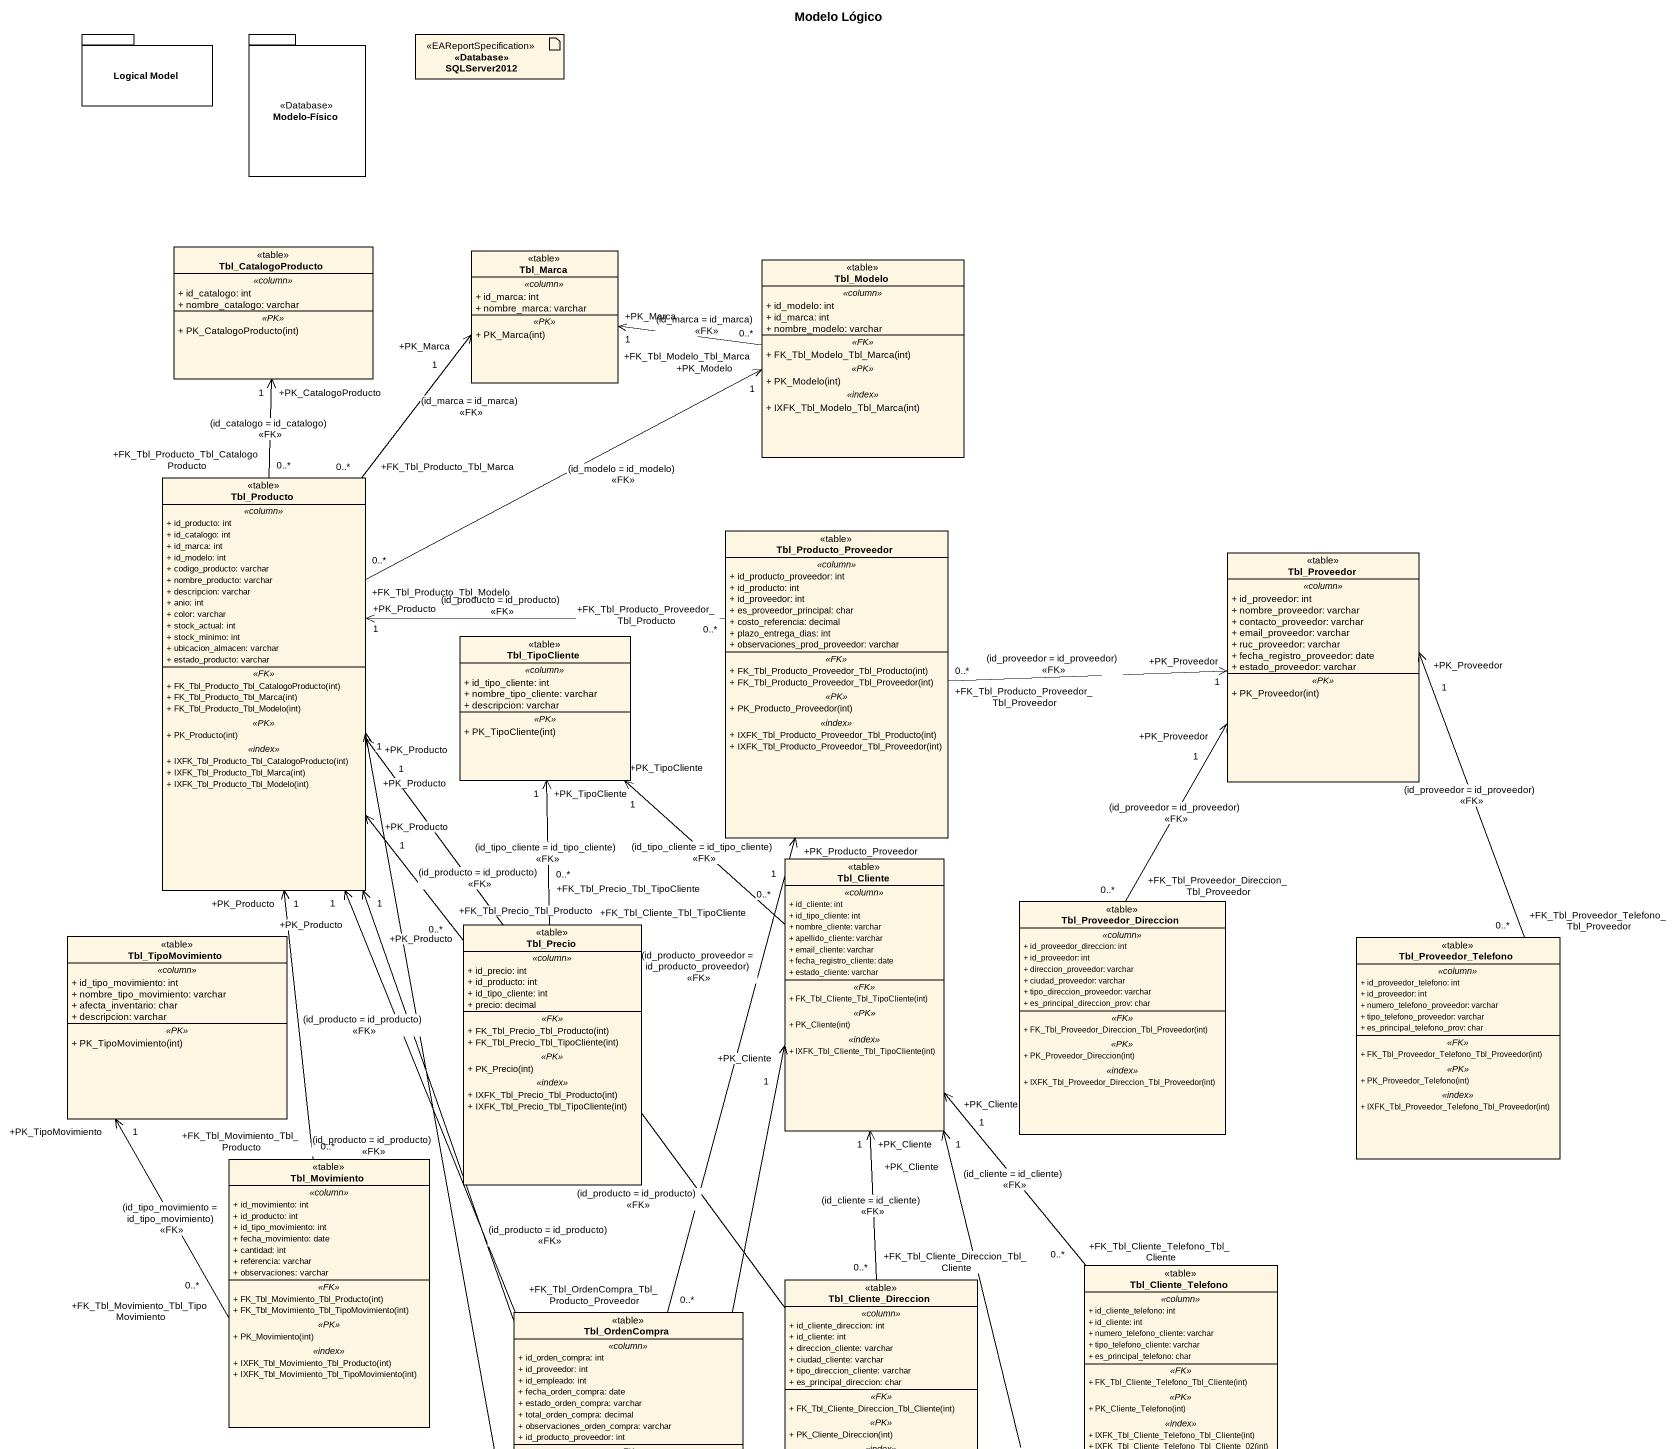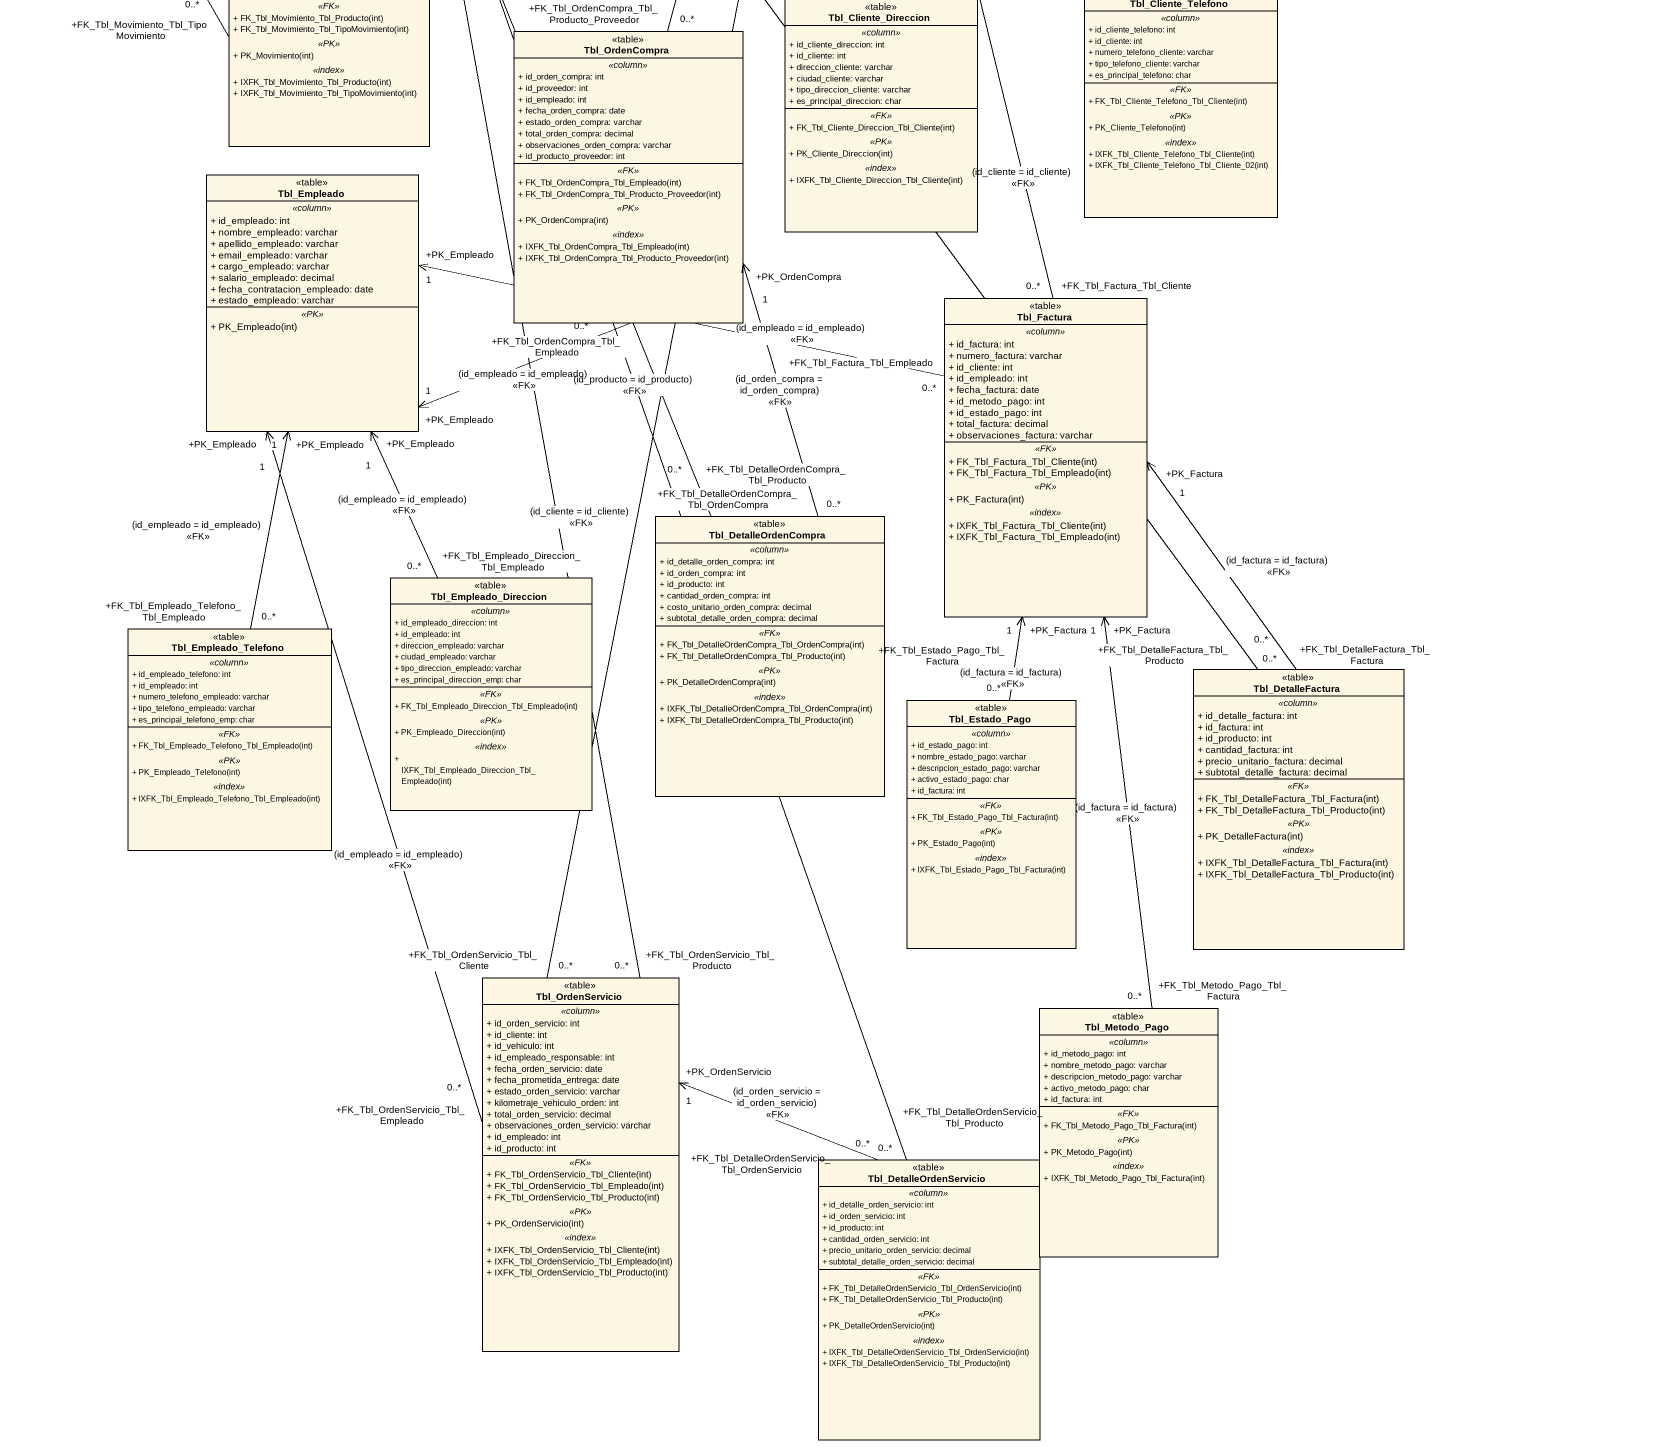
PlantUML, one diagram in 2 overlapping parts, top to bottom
@startuml
title Modelo Lógico
allowmixing
hide circle
hide empty members
skinparam classAttributeIconSize 0
package "Logical Model" as Logical_Model {
}
package "Modelo-Físico" as Modelo_Físico <<Database>> {
}
artifact "<<Database>> SQLServer2012" as Database_SQLServer2012 <<EAReportSpecification>>
class Tbl_CatalogoProducto <<table>> {
  .. <<column>> ..
  + id_catalogo: int
  + nombre_catalogo: varchar
  .. <<PK>> ..
  + PK_CatalogoProducto(int)
}
class Tbl_Marca <<table>> {
  .. <<column>> ..
  + id_marca: int
  + nombre_marca: varchar
  .. <<PK>> ..
  + PK_Marca(int)
}
class Tbl_Modelo <<table>> {
  .. <<column>> ..
  + id_modelo: int
  + id_marca: int
  + nombre_modelo: varchar
  .. <<FK>> ..
  + FK_Tbl_Modelo_Tbl_Marca(int)
  .. <<PK>> ..
  + PK_Modelo(int)
  .. <<index>> ..
  + IXFK_Tbl_Modelo_Tbl_Marca(int)
}
class Tbl_Producto <<table>> {
  .. <<column>> ..
  + id_producto: int
  + id_catalogo: int
  + id_marca: int
  + id_modelo: int
  + codigo_producto: varchar
  + nombre_producto: varchar
  + descripcion: varchar
  + anio: int
  + color: varchar
  + stock_actual: int
  + stock_minimo: int
  + ubicacion_almacen: varchar
  + estado_producto: varchar
  .. <<FK>> ..
  + FK_Tbl_Producto_Tbl_CatalogoProducto(int)
  + FK_Tbl_Producto_Tbl_Marca(int)
  + FK_Tbl_Producto_Tbl_Modelo(int)
  .. <<PK>> ..
  + PK_Producto(int)
  .. <<index>> ..
  + IXFK_Tbl_Producto_Tbl_CatalogoProducto(int)
  + IXFK_Tbl_Producto_Tbl_Marca(int)
  + IXFK_Tbl_Producto_Tbl_Modelo(int)
}
class Tbl_Producto_Proveedor <<table>> {
  .. <<column>> ..
  + id_producto_proveedor: int
  + id_producto: int
  + id_proveedor: int
  + es_proveedor_principal: char
  + costo_referencia: decimal
  + plazo_entrega_dias: int
  + observaciones_prod_proveedor: varchar
  .. <<FK>> ..
  + FK_Tbl_Producto_Proveedor_Tbl_Producto(int)
  + FK_Tbl_Producto_Proveedor_Tbl_Proveedor(int)
  .. <<PK>> ..
  + PK_Producto_Proveedor(int)
  .. <<index>> ..
  + IXFK_Tbl_Producto_Proveedor_Tbl_Producto(int)
  + IXFK_Tbl_Producto_Proveedor_Tbl_Proveedor(int)
}
class Tbl_Proveedor <<table>> {
  .. <<column>> ..
  + id_proveedor: int
  + nombre_proveedor: varchar
  + contacto_proveedor: varchar
  + email_proveedor: varchar
  + ruc_proveedor: varchar
  + fecha_registro_proveedor: date
  + estado_proveedor: varchar
  .. <<PK>> ..
  + PK_Proveedor(int)
}
class Tbl_TipoCliente <<table>> {
  .. <<column>> ..
  + id_tipo_cliente: int
  + nombre_tipo_cliente: varchar
  + descripcion: varchar
  .. <<PK>> ..
  + PK_TipoCliente(int)
}
class Tbl_Cliente <<table>> {
  .. <<column>> ..
  + id_cliente: int
  + id_tipo_cliente: int
  + nombre_cliente: varchar
  + apellido_cliente: varchar
  + email_cliente: varchar
  + fecha_registro_cliente: date
  + estado_cliente: varchar
  .. <<FK>> ..
  + FK_Tbl_Cliente_Tbl_TipoCliente(int)
  .. <<PK>> ..
  + PK_Cliente(int)
  .. <<index>> ..
  + IXFK_Tbl_Cliente_Tbl_TipoCliente(int)
}
class Tbl_Proveedor_Direccion <<table>> {
  .. <<column>> ..
  + id_proveedor_direccion: int
  + id_proveedor: int
  + direccion_proveedor: varchar
  + ciudad_proveedor: varchar
  + tipo_direccion_proveedor: varchar
  + es_principal_direccion_prov: char
  .. <<FK>> ..
  + FK_Tbl_Proveedor_Direccion_Tbl_Proveedor(int)
  .. <<PK>> ..
  + PK_Proveedor_Direccion(int)
  .. <<index>> ..
  + IXFK_Tbl_Proveedor_Direccion_Tbl_Proveedor(int)
}
class Tbl_TipoMovimiento <<table>> {
  .. <<column>> ..
  + id_tipo_movimiento: int
  + nombre_tipo_movimiento: varchar
  + afecta_inventario: char
  + descripcion: varchar
  .. <<PK>> ..
  + PK_TipoMovimiento(int)
}
class Tbl_Precio <<table>> {
  .. <<column>> ..
  + id_precio: int
  + id_producto: int
  + id_tipo_cliente: int
  + precio: decimal
  .. <<FK>> ..
  + FK_Tbl_Precio_Tbl_Producto(int)
  + FK_Tbl_Precio_Tbl_TipoCliente(int)
  .. <<PK>> ..
  + PK_Precio(int)
  .. <<index>> ..
  + IXFK_Tbl_Precio_Tbl_Producto(int)
  + IXFK_Tbl_Precio_Tbl_TipoCliente(int)
}
class Tbl_Proveedor_Telefono <<table>> {
  .. <<column>> ..
  + id_proveedor_telefono: int
  + id_proveedor: int
  + numero_telefono_proveedor: varchar
  + tipo_telefono_proveedor: varchar
  + es_principal_telefono_prov: char
  .. <<FK>> ..
  + FK_Tbl_Proveedor_Telefono_Tbl_Proveedor(int)
  .. <<PK>> ..
  + PK_Proveedor_Telefono(int)
  .. <<index>> ..
  + IXFK_Tbl_Proveedor_Telefono_Tbl_Proveedor(int)
}
class Tbl_Movimiento <<table>> {
  .. <<column>> ..
  + id_movimiento: int
  + id_producto: int
  + id_tipo_movimiento: int
  + fecha_movimiento: date
  + cantidad: int
  + referencia: varchar
  + observaciones: varchar
  .. <<FK>> ..
  + FK_Tbl_Movimiento_Tbl_Producto(int)
  + FK_Tbl_Movimiento_Tbl_TipoMovimiento(int)
  .. <<PK>> ..
  + PK_Movimiento(int)
  .. <<index>> ..
  + IXFK_Tbl_Movimiento_Tbl_Producto(int)
  + IXFK_Tbl_Movimiento_Tbl_TipoMovimiento(int)
}
class Tbl_Cliente_Direccion <<table>> {
  .. <<column>> ..
  + id_cliente_direccion: int
  + id_cliente: int
  + direccion_cliente: varchar
  + ciudad_cliente: varchar
  + tipo_direccion_cliente: varchar
  + es_principal_direccion: char
  .. <<FK>> ..
  + FK_Tbl_Cliente_Direccion_Tbl_Cliente(int)
  .. <<PK>> ..
  + PK_Cliente_Direccion(int)
  .. <<index>> ..
  + IXFK_Tbl_Cliente_Direccion_Tbl_Cliente(int)
}
class Tbl_Cliente_Telefono <<table>> {
  .. <<column>> ..
  + id_cliente_telefono: int
  + id_cliente: int
  + numero_telefono_cliente: varchar
  + tipo_telefono_cliente: varchar
  + es_principal_telefono: char
  .. <<FK>> ..
  + FK_Tbl_Cliente_Telefono_Tbl_Cliente(int)
  .. <<PK>> ..
  + PK_Cliente_Telefono(int)
  .. <<index>> ..
  + IXFK_Tbl_Cliente_Telefono_Tbl_Cliente(int)
  + IXFK_Tbl_Cliente_Telefono_Tbl_Cliente_02(int)
}
class Tbl_OrdenCompra <<table>> {
  .. <<column>> ..
  + id_orden_compra: int
  + id_proveedor: int
  + id_empleado: int
  + fecha_orden_compra: date
  + estado_orden_compra: varchar
  + total_orden_compra: decimal
  + observaciones_orden_compra: varchar
  + id_producto_proveedor: int
  .. <<FK>> ..
  + FK_Tbl_OrdenCompra_Tbl_Empleado(int)
  + FK_Tbl_OrdenCompra_Tbl_Producto_Proveedor(int)
  .. <<PK>> ..
  + PK_OrdenCompra(int)
  .. <<index>> ..
  + IXFK_Tbl_OrdenCompra_Tbl_Empleado(int)
  + IXFK_Tbl_OrdenCompra_Tbl_Producto_Proveedor(int)
}
class Tbl_Empleado <<table>> {
  .. <<column>> ..
  + id_empleado: int
  + nombre_empleado: varchar
  + apellido_empleado: varchar
  + email_empleado: varchar
  + cargo_empleado: varchar
  + salario_empleado: decimal
  + fecha_contratacion_empleado: date
  + estado_empleado: varchar
  .. <<PK>> ..
  + PK_Empleado(int)
}
class Tbl_Factura <<table>> {
  .. <<column>> ..
  + id_factura: int
  + numero_factura: varchar
  + id_cliente: int
  + id_empleado: int
  + fecha_factura: date
  + id_metodo_pago: int
  + id_estado_pago: int
  + total_factura: decimal
  + observaciones_factura: varchar
  .. <<FK>> ..
  + FK_Tbl_Factura_Tbl_Cliente(int)
  + FK_Tbl_Factura_Tbl_Empleado(int)
  .. <<PK>> ..
  + PK_Factura(int)
  .. <<index>> ..
  + IXFK_Tbl_Factura_Tbl_Cliente(int)
  + IXFK_Tbl_Factura_Tbl_Empleado(int)
}
class Tbl_DetalleOrdenCompra <<table>> {
  .. <<column>> ..
  + id_detalle_orden_compra: int
  + id_orden_compra: int
  + id_producto: int
  + cantidad_orden_compra: int
  + costo_unitario_orden_compra: decimal
  + subtotal_detalle_orden_compra: decimal
  .. <<FK>> ..
  + FK_Tbl_DetalleOrdenCompra_Tbl_OrdenCompra(int)
  + FK_Tbl_DetalleOrdenCompra_Tbl_Producto(int)
  .. <<PK>> ..
  + PK_DetalleOrdenCompra(int)
  .. <<index>> ..
  + IXFK_Tbl_DetalleOrdenCompra_Tbl_OrdenCompra(int)
  + IXFK_Tbl_DetalleOrdenCompra_Tbl_Producto(int)
}
class Tbl_Empleado_Direccion <<table>> {
  .. <<column>> ..
  + id_empleado_direccion: int
  + id_empleado: int
  + direccion_empleado: varchar
  + ciudad_empleado: varchar
  + tipo_direccion_empleado: varchar
  + es_principal_direccion_emp: char
  .. <<FK>> ..
  + FK_Tbl_Empleado_Direccion_Tbl_Empleado(int)
  .. <<PK>> ..
  + PK_Empleado_Direccion(int)
  .. <<index>> ..
  + IXFK_Tbl_Empleado_Direccion_Tbl_Empleado(int)
}
class Tbl_Empleado_Telefono <<table>> {
  .. <<column>> ..
  + id_empleado_telefono: int
  + id_empleado: int
  + numero_telefono_empleado: varchar
  + tipo_telefono_empleado: varchar
  + es_principal_telefono_emp: char
  .. <<FK>> ..
  + FK_Tbl_Empleado_Telefono_Tbl_Empleado(int)
  .. <<PK>> ..
  + PK_Empleado_Telefono(int)
  .. <<index>> ..
  + IXFK_Tbl_Empleado_Telefono_Tbl_Empleado(int)
}
class Tbl_DetalleFactura <<table>> {
  .. <<column>> ..
  + id_detalle_factura: int
  + id_factura: int
  + id_producto: int
  + cantidad_factura: int
  + precio_unitario_factura: decimal
  + subtotal_detalle_factura: decimal
  .. <<FK>> ..
  + FK_Tbl_DetalleFactura_Tbl_Factura(int)
  + FK_Tbl_DetalleFactura_Tbl_Producto(int)
  .. <<PK>> ..
  + PK_DetalleFactura(int)
  .. <<index>> ..
  + IXFK_Tbl_DetalleFactura_Tbl_Factura(int)
  + IXFK_Tbl_DetalleFactura_Tbl_Producto(int)
}
class Tbl_Estado_Pago <<table>> {
  .. <<column>> ..
  + id_estado_pago: int
  + nombre_estado_pago: varchar
  + descripcion_estado_pago: varchar
  + activo_estado_pago: char
  + id_factura: int
  .. <<FK>> ..
  + FK_Tbl_Estado_Pago_Tbl_Factura(int)
  .. <<PK>> ..
  + PK_Estado_Pago(int)
  .. <<index>> ..
  + IXFK_Tbl_Estado_Pago_Tbl_Factura(int)
}
class Tbl_OrdenServicio <<table>> {
  .. <<column>> ..
  + id_orden_servicio: int
  + id_cliente: int
  + id_vehiculo: int
  + id_empleado_responsable: int
  + fecha_orden_servicio: date
  + fecha_prometida_entrega: date
  + estado_orden_servicio: varchar
  + kilometraje_vehiculo_orden: int
  + total_orden_servicio: decimal
  + observaciones_orden_servicio: varchar
  + id_empleado: int
  + id_producto: int
  .. <<FK>> ..
  + FK_Tbl_OrdenServicio_Tbl_Cliente(int)
  + FK_Tbl_OrdenServicio_Tbl_Empleado(int)
  + FK_Tbl_OrdenServicio_Tbl_Producto(int)
  .. <<PK>> ..
  + PK_OrdenServicio(int)
  .. <<index>> ..
  + IXFK_Tbl_OrdenServicio_Tbl_Cliente(int)
  + IXFK_Tbl_OrdenServicio_Tbl_Empleado(int)
  + IXFK_Tbl_OrdenServicio_Tbl_Producto(int)
}
class Tbl_Metodo_Pago <<table>> {
  .. <<column>> ..
  + id_metodo_pago: int
  + nombre_metodo_pago: varchar
  + descripcion_metodo_pago: varchar
  + activo_metodo_pago: char
  + id_factura: int
  .. <<FK>> ..
  + FK_Tbl_Metodo_Pago_Tbl_Factura(int)
  .. <<PK>> ..
  + PK_Metodo_Pago(int)
  .. <<index>> ..
  + IXFK_Tbl_Metodo_Pago_Tbl_Factura(int)
}
class Tbl_DetalleOrdenServicio <<table>> {
  .. <<column>> ..
  + id_detalle_orden_servicio: int
  + id_orden_servicio: int
  + id_producto: int
  + cantidad_orden_servicio: int
  + precio_unitario_orden_servicio: decimal
  + subtotal_detalle_orden_servicio: decimal
  .. <<FK>> ..
  + FK_Tbl_DetalleOrdenServicio_Tbl_OrdenServicio(int)
  + FK_Tbl_DetalleOrdenServicio_Tbl_Producto(int)
  .. <<PK>> ..
  + PK_DetalleOrdenServicio(int)
  .. <<index>> ..
  + IXFK_Tbl_DetalleOrdenServicio_Tbl_OrdenServicio(int)
  + IXFK_Tbl_DetalleOrdenServicio_Tbl_Producto(int)
}
Tbl_Modelo "+FK_Tbl_Modelo_Tbl_Marca\n0..*" -left-> "+PK_Marca\n1" Tbl_Marca : (id_marca = id_marca)\n<<FK>>
Tbl_Producto "+FK_Tbl_Producto_Tbl_CatalogoProducto\n0..*" -up-> "+PK_CatalogoProducto\n1" Tbl_CatalogoProducto : (id_catalogo = id_catalogo)\n<<FK>>
Tbl_Producto "+FK_Tbl_Producto_Tbl_Marca\n0..*" -up-> "+PK_Marca\n1" Tbl_Marca : (id_marca = id_marca)\n<<FK>>
Tbl_Producto "+FK_Tbl_Producto_Tbl_Modelo\n0..*" -right-> "+PK_Modelo\n1" Tbl_Modelo : (id_modelo = id_modelo)\n<<FK>>
Tbl_Producto_Proveedor "+FK_Tbl_Producto_Proveedor_Tbl_Producto\n0..*" -left-> "+PK_Producto\n1" Tbl_Producto : (id_producto = id_producto)\n<<FK>>
Tbl_Producto_Proveedor "+FK_Tbl_Producto_Proveedor_Tbl_Proveedor\n0..*" -right-> "+PK_Proveedor\n1" Tbl_Proveedor : (id_proveedor = id_proveedor)\n<<FK>>
Tbl_Cliente "+FK_Tbl_Cliente_Tbl_TipoCliente\n0..*" -up-> "+PK_TipoCliente\n1" Tbl_TipoCliente : (id_tipo_cliente = id_tipo_cliente)\n<<FK>>
Tbl_Proveedor_Direccion "+FK_Tbl_Proveedor_Direccion_Tbl_Proveedor\n0..*" -up-> "+PK_Proveedor\n1" Tbl_Proveedor : (id_proveedor = id_proveedor)\n<<FK>>
Tbl_Precio "+FK_Tbl_Precio_Tbl_Producto\n0..*" -up-> "+PK_Producto\n1" Tbl_Producto : (id_producto = id_producto)\n<<FK>>
Tbl_Precio "+FK_Tbl_Precio_Tbl_TipoCliente\n0..*" -up-> "+PK_TipoCliente\n1" Tbl_TipoCliente : (id_tipo_cliente = id_tipo_cliente)\n<<FK>>
Tbl_Proveedor_Telefono "+FK_Tbl_Proveedor_Telefono_Tbl_Proveedor\n0..*" -up-> "+PK_Proveedor\n1" Tbl_Proveedor : (id_proveedor = id_proveedor)\n<<FK>>
Tbl_Movimiento "+FK_Tbl_Movimiento_Tbl_Producto\n0..*" -up-> "+PK_Producto\n1" Tbl_Producto : (id_producto = id_producto)\n<<FK>>
Tbl_Movimiento "+FK_Tbl_Movimiento_Tbl_TipoMovimiento\n0..*" -up-> "+PK_TipoMovimiento\n1" Tbl_TipoMovimiento : (id_tipo_movimiento = id_tipo_movimiento)\n<<FK>>
Tbl_Cliente_Direccion "+FK_Tbl_Cliente_Direccion_Tbl_Cliente\n0..*" -up-> "+PK_Cliente\n1" Tbl_Cliente : (id_cliente = id_cliente)\n<<FK>>
Tbl_Cliente_Telefono "+FK_Tbl_Cliente_Telefono_Tbl_Cliente\n0..*" -up-> "+PK_Cliente\n1" Tbl_Cliente : (id_cliente = id_cliente)\n<<FK>>
Tbl_OrdenCompra "+FK_Tbl_OrdenCompra_Tbl_Producto_Proveedor\n0..*" -up-> "+PK_Producto_Proveedor\n1" Tbl_Producto_Proveedor : (id_producto_proveedor = id_producto_proveedor)\n<<FK>>
Tbl_OrdenCompra "+FK_Tbl_OrdenCompra_Tbl_Empleado\n0..*" -left-> "+PK_Empleado\n1" Tbl_Empleado : (id_empleado = id_empleado)\n<<FK>>
Tbl_Factura "+FK_Tbl_Factura_Tbl_Cliente\n0..*" -up-> "+PK_Cliente\n1" Tbl_Cliente : (id_cliente = id_cliente)\n<<FK>>
Tbl_Factura "+FK_Tbl_Factura_Tbl_Empleado\n0..*" -left-> "+PK_Empleado\n1" Tbl_Empleado : (id_empleado = id_empleado)\n<<FK>>
Tbl_DetalleOrdenCompra "+FK_Tbl_DetalleOrdenCompra_Tbl_Producto\n0..*" -up-> "+PK_Producto\n1" Tbl_Producto : (id_producto = id_producto)\n<<FK>>
Tbl_DetalleOrdenCompra "+FK_Tbl_DetalleOrdenCompra_Tbl_OrdenCompra\n0..*" -up-> "+PK_OrdenCompra\n1" Tbl_OrdenCompra : (id_orden_compra = id_orden_compra)\n<<FK>>
Tbl_Empleado_Direccion "+FK_Tbl_Empleado_Direccion_Tbl_Empleado\n0..*" -up-> "+PK_Empleado\n1" Tbl_Empleado : (id_empleado = id_empleado)\n<<FK>>
Tbl_Empleado_Telefono "+FK_Tbl_Empleado_Telefono_Tbl_Empleado\n0..*" -up-> "+PK_Empleado\n1" Tbl_Empleado : (id_empleado = id_empleado)\n<<FK>>
Tbl_DetalleFactura "+FK_Tbl_DetalleFactura_Tbl_Producto\n0..*" -up-> "+PK_Producto\n1" Tbl_Producto : (id_producto = id_producto)\n<<FK>>
Tbl_DetalleFactura "+FK_Tbl_DetalleFactura_Tbl_Factura\n0..*" -up-> "+PK_Factura\n1" Tbl_Factura : (id_factura = id_factura)\n<<FK>>
Tbl_Estado_Pago "+FK_Tbl_Estado_Pago_Tbl_Factura\n0..*" -up-> "+PK_Factura\n1" Tbl_Factura : (id_factura = id_factura)\n<<FK>>
Tbl_OrdenServicio "+FK_Tbl_OrdenServicio_Tbl_Producto\n0..*" -up-> "+PK_Producto\n1" Tbl_Producto : (id_producto = id_producto)\n<<FK>>
Tbl_OrdenServicio "+FK_Tbl_OrdenServicio_Tbl_Cliente\n0..*" -up-> "+PK_Cliente\n1" Tbl_Cliente : (id_cliente = id_cliente)\n<<FK>>
Tbl_OrdenServicio "+FK_Tbl_OrdenServicio_Tbl_Empleado\n0..*" -up-> "+PK_Empleado\n1" Tbl_Empleado : (id_empleado = id_empleado)\n<<FK>>
Tbl_Metodo_Pago "+FK_Tbl_Metodo_Pago_Tbl_Factura\n0..*" -up-> "+PK_Factura\n1" Tbl_Factura : (id_factura = id_factura)\n<<FK>>
Tbl_DetalleOrdenServicio "+FK_Tbl_DetalleOrdenServicio_Tbl_Producto\n0..*" -up-> "+PK_Producto\n1" Tbl_Producto : (id_producto = id_producto)\n<<FK>>
Tbl_DetalleOrdenServicio "+FK_Tbl_DetalleOrdenServicio_Tbl_OrdenServicio\n0..*" -left-> "+PK_OrdenServicio\n1" Tbl_OrdenServicio : (id_orden_servicio = id_orden_servicio)\n<<FK>>
@enduml
